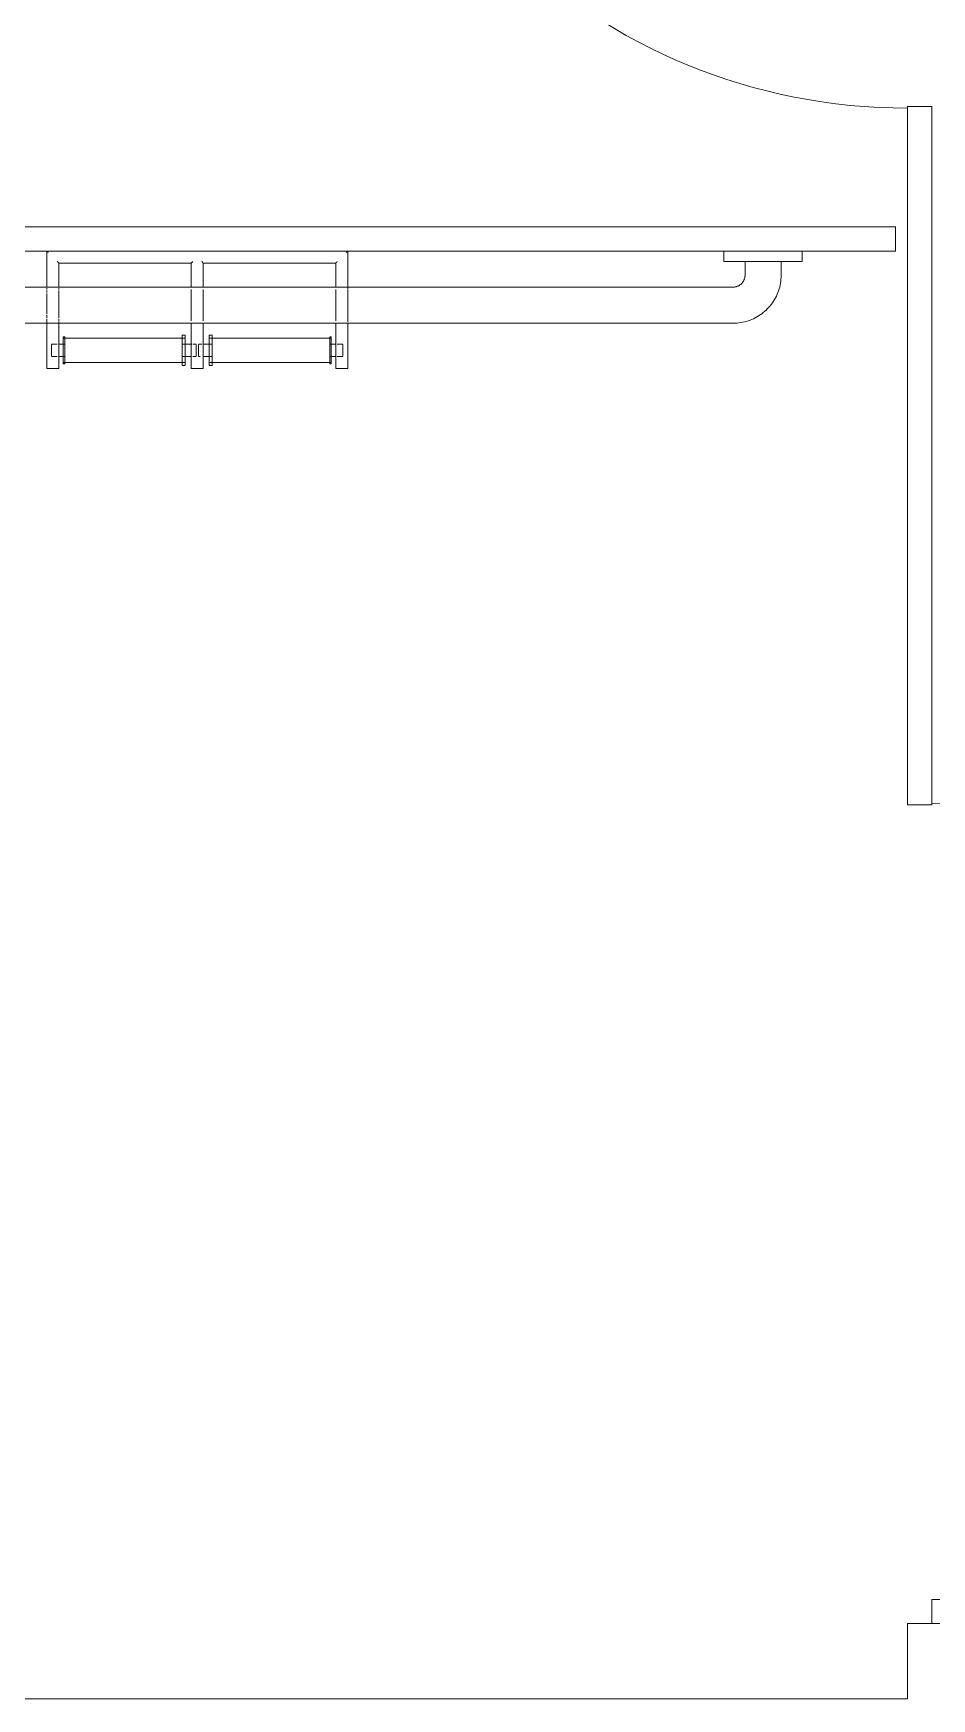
# Model space of a CAD drawing. Header units: inches. Extents: x -449 to 330, y -482 to 598.
# Drawn here: x -339 to -301.7, y 51.7 to 120.9 of the extents above; entities that cross this region are included whole.
import ezdxf

# ---------------------------------------------------------------- set-up
doc = ezdxf.new("R2010")
doc.units = ezdxf.units.IN
doc.header["$MEASUREMENT"] = 0
for name, color, linetype, lineweight in [('A-DOOR', 31, 'Continuous', 9), ('I-WALL', 2, 'Continuous', 9), ('Q-SPCQ', 91, 'Continuous', 9)]:
    doc.layers.add(name, color=color, linetype=linetype, lineweight=lineweight)

# ---------------------------------------------------------------- blocks, each defined once
blk = doc.blocks.new('Single-Glass - No Frame - Toilet Partition 24_ x 60_-2471672-Test Fit - Second Floor Plan')
at = {"layer": 'A-DOOR'}
for p, q in [((11, 0.5), (11, 24.546)), ((12, 24.546), (11, 24.546)), ((12, 0.5), (12, 24.546)), ((12, 0.5), (11, 0.5))]:
    blk.add_line(p, q, dxfattribs=at)
blk.add_arc((12, 0.5), 24.067, 92.3814, 180, dxfattribs=at)
blk = doc.blocks.new('Single-Glass - No Frame - Toilet Partition 34_ x 60_-2661668-Test Fit - Second Floor Plan')
at = {"layer": 'A-DOOR'}
for p, q in [((16, 0.5), (16, 34.552)), ((17, 34.552), (16, 34.552)), ((17, 0.5), (17, 34.552)), ((17, 0.5), (16, 0.5))]:
    blk.add_line(p, q, dxfattribs=at)
blk.add_arc((17, 0.5), 34.067, 91.68212, 180, dxfattribs=at)
blk = doc.blocks.new('Toilet-Tissue-Dispenser_Bobrick_B-2740 _1_ - B-2740-2661671-Test Fit - Second Floor Plan')
at = {"layer": 'Q-SPCQ'}
for p, q in [((-338.487, 111.831), (-338.487, 110.324)), ((-325.987, 110.331), (-325.987, 111.831)), ((-337.987, 111.331), (-332.487, 111.331)), ((-337.987, 110.324), (-337.987, 111.331)), ((-337.237, 111.331), (-337.237, 111.331)), ((-337.237, 111.331), (-336.737, 111.331)), ((-336.737, 111.331), (-337.237, 111.331)), ((-336.737, 111.331), (-336.737, 111.331)), ((-333.737, 111.331), (-333.737, 111.331)), ((-333.737, 111.331), (-333.237, 111.331)), ((-333.237, 111.331), (-333.737, 111.331)), ((-333.237, 111.331), (-333.237, 111.331)), ((-332.487, 111.331), (-332.487, 110.331)), ((-331.987, 111.331), (-326.487, 111.331)), ((-331.987, 110.331), (-331.987, 111.331)), ((-331.237, 111.331), (-331.237, 111.331)), ((-331.237, 111.331), (-330.737, 111.331)), ((-330.737, 111.331), (-331.237, 111.331)), ((-330.737, 111.331), (-330.737, 111.331)), ((-327.737, 111.331), (-327.737, 111.331)), ((-327.737, 111.331), (-327.237, 111.331)), ((-327.237, 111.331), (-327.737, 111.331)), ((-327.237, 111.331), (-327.237, 111.331)), ((-326.487, 111.331), (-326.487, 110.331)), ((-338.487, 110.285), (-338.487, 110.231)), ((-338.487, 110.197), (-338.487, 110.111)), ((-338.487, 110.068), (-338.487, 109.206)), ((-337.987, 110.231), (-337.987, 110.284)), ((-337.987, 109.051), (-337.987, 110.196)), ((-332.487, 110.231), (-332.487, 108.931)), ((-331.987, 108.931), (-331.987, 110.231)), ((-326.487, 110.231), (-326.487, 108.931)), ((-325.987, 110.261), (-325.987, 110.305)), ((-325.987, 108.887), (-325.987, 110.231)), ((-338.487, 109.163), (-338.487, 109.051)), ((-338.487, 109.017), (-338.487, 108.931)), ((-338.487, 108.911), (-338.487, 108.857)), ((-338.487, 108.831), (-338.487, 106.956)), ((-337.987, 108.931), (-337.987, 109.016)), ((-337.987, 108.857), (-337.987, 108.91)), ((-337.987, 106.956), (-337.987, 108.831)), ((-332.487, 108.831), (-332.487, 106.956)), ((-331.987, 106.956), (-331.987, 108.831)), ((-326.487, 108.831), (-326.487, 106.956)), ((-325.987, 106.956), (-325.987, 108.831)), ((-338.049, 107.956), (-338.284, 107.956)), ((-338.284, 107.947), (-338.284, 107.706)), ((-338.284, 107.831), (-338.284, 107.947)), ((-338.284, 107.706), (-338.284, 107.947)), ((-338.284, 107.947), (-338.284, 107.706)), ((-337.737, 107.956), (-338.005, 107.956)), ((-337.987, 107.947), (-337.987, 107.883)), ((-337.987, 107.706), (-337.987, 107.947)), ((-337.737, 108.268), (-337.799, 108.268)), ((-337.799, 107.143), (-337.799, 108.268)), ((-337.799, 108.268), (-337.799, 108.249)), ((-332.737, 108.206), (-337.799, 108.206)), ((-337.799, 107.989), (-337.799, 108.206)), ((-337.799, 108.206), (-337.799, 107.989)), ((-337.799, 108.19), (-337.799, 108.143)), ((-337.799, 108.104), (-337.799, 107.987)), ((-337.799, 107.852), (-337.799, 107.956)), ((-337.737, 108.249), (-337.737, 108.268)), ((-337.737, 108.268), (-337.737, 107.143)), ((-337.737, 108.143), (-337.737, 108.189)), ((-337.737, 108.062), (-337.737, 108.104)), ((-337.737, 107.987), (-337.737, 108.061)), ((-337.737, 107.922), (-337.737, 107.947)), ((-337.737, 107.947), (-337.737, 107.883)), ((-337.737, 107.883), (-337.737, 107.922)), ((-332.737, 108.331), (-332.862, 108.331)), ((-332.862, 108.331), (-332.862, 108.31)), ((-332.862, 107.081), (-332.862, 108.331)), ((-332.862, 108.31), (-332.862, 108.247)), ((-332.862, 108.14), (-332.862, 108.064)), ((-332.862, 108.018), (-332.862, 107.961)), ((-332.737, 107.956), (-332.862, 107.956)), ((-332.862, 107.947), (-332.862, 107.883)), ((-332.862, 107.883), (-332.862, 107.947)), ((-332.737, 108.331), (-332.737, 107.081)), ((-332.737, 108.31), (-332.737, 108.331)), ((-332.737, 108.247), (-332.737, 108.31)), ((-332.737, 108.189), (-332.737, 108.206)), ((-332.737, 108.206), (-332.737, 108.189)), ((-332.737, 108.062), (-332.737, 108.14)), ((-332.737, 108.06), (-332.737, 108.139)), ((-332.737, 108.139), (-332.737, 108.06)), ((-332.737, 107.956), (-332.737, 108.021)), ((-332.737, 108.021), (-332.737, 107.869)), ((-332.737, 107.958), (-332.737, 108.018)), ((-332.466, 107.956), (-332.737, 107.956)), ((-332.487, 107.883), (-332.487, 107.947)), ((-332.487, 107.947), (-332.487, 107.706)), ((-332.284, 107.956), (-332.424, 107.956)), ((-332.284, 107.706), (-332.284, 107.947)), ((-332.284, 107.947), (-332.284, 107.706)), ((-332.284, 107.947), (-332.284, 107.706)), ((-332.284, 107.706), (-332.284, 107.947)), ((-332.134, 107.956), (-332.19, 107.956)), ((-332.19, 107.947), (-332.19, 107.706)), ((-332.19, 107.706), (-332.19, 107.947)), ((-332.19, 107.706), (-332.19, 107.947)), ((-332.19, 107.947), (-332.19, 107.706)), ((-332.049, 107.956), (-332.111, 107.956)), ((-331.737, 107.956), (-332.007, 107.956)), ((-331.987, 107.947), (-331.987, 107.883)), ((-331.987, 107.706), (-331.987, 107.947)), ((-331.612, 108.331), (-331.737, 108.331)), ((-331.737, 108.331), (-331.737, 108.31)), ((-331.737, 107.081), (-331.737, 108.331)), ((-331.737, 108.31), (-331.737, 108.247)), ((-326.674, 108.206), (-331.737, 108.206)), ((-331.737, 108.189), (-331.737, 108.206)), ((-331.737, 108.206), (-331.737, 108.189)), ((-331.737, 108.14), (-331.737, 108.062)), ((-331.737, 108.06), (-331.737, 108.139)), ((-331.737, 108.139), (-331.737, 108.06)), ((-331.737, 107.869), (-331.737, 108.021)), ((-331.737, 108.021), (-331.737, 107.956)), ((-331.737, 108.018), (-331.737, 107.958)), ((-331.612, 107.956), (-331.737, 107.956)), ((-331.612, 108.331), (-331.612, 107.081)), ((-331.612, 108.31), (-331.612, 108.331)), ((-331.612, 108.247), (-331.612, 108.31)), ((-331.612, 108.062), (-331.612, 108.138)), ((-331.612, 107.958), (-331.612, 108.018)), ((-331.612, 107.922), (-331.612, 107.947)), ((-331.612, 107.947), (-331.612, 107.883)), ((-331.612, 107.883), (-331.612, 107.922)), ((-326.674, 108.268), (-326.737, 108.268)), ((-326.737, 107.143), (-326.737, 108.268)), ((-326.737, 108.268), (-326.737, 108.249)), ((-326.737, 108.19), (-326.737, 108.143)), ((-326.737, 108.062), (-326.737, 107.987)), ((-326.469, 107.956), (-326.737, 107.956)), ((-326.737, 107.947), (-326.737, 107.883)), ((-326.737, 107.883), (-326.737, 107.947)), ((-326.674, 108.249), (-326.674, 108.268)), ((-326.674, 108.268), (-326.674, 107.143)), ((-326.674, 107.989), (-326.674, 108.206)), ((-326.674, 108.206), (-326.674, 107.989)), ((-326.674, 108.143), (-326.674, 108.19)), ((-326.674, 107.987), (-326.674, 108.104)), ((-326.674, 107.956), (-326.674, 107.852)), ((-326.487, 107.883), (-326.487, 107.947)), ((-326.487, 107.947), (-326.487, 107.706)), ((-326.19, 107.956), (-326.424, 107.956)), ((-326.19, 107.706), (-326.19, 107.947)), ((-326.19, 107.947), (-326.19, 107.706)), ((-326.19, 107.947), (-326.19, 107.706)), ((-326.19, 107.706), (-326.19, 107.947)), ((-338.284, 107.771), (-338.284, 107.831)), ((-338.284, 107.706), (-338.284, 107.771)), ((-338.284, 107.706), (-338.284, 107.465)), ((-338.284, 107.465), (-338.284, 107.706)), ((-338.284, 107.465), (-338.284, 107.706)), ((-338.284, 107.706), (-338.284, 107.465)), ((-338.284, 107.456), (-338.049, 107.456)), ((-338.005, 107.456), (-337.737, 107.456)), ((-337.987, 107.465), (-337.987, 107.706)), ((-337.987, 107.529), (-337.987, 107.489)), ((-337.987, 107.489), (-337.987, 107.465)), ((-337.799, 107.577), (-337.799, 107.835)), ((-337.799, 107.825), (-337.799, 107.771)), ((-337.799, 107.824), (-337.799, 107.771)), ((-337.799, 107.764), (-337.799, 107.706)), ((-337.799, 107.764), (-337.799, 107.706)), ((-337.799, 107.699), (-337.799, 107.641)), ((-337.799, 107.699), (-337.799, 107.641)), ((-337.799, 107.634), (-337.799, 107.581)), ((-337.799, 107.634), (-337.799, 107.581)), ((-337.799, 107.456), (-337.799, 107.56)), ((-337.799, 107.425), (-337.799, 107.308)), ((-337.799, 107.206), (-337.799, 107.423)), ((-337.799, 107.423), (-337.799, 107.206)), ((-337.799, 107.269), (-337.799, 107.222)), ((-337.737, 107.706), (-337.737, 107.831)), ((-337.737, 107.706), (-337.737, 107.831)), ((-337.737, 107.831), (-337.737, 107.706)), ((-337.737, 107.581), (-337.737, 107.704)), ((-337.737, 107.581), (-337.737, 107.704)), ((-337.737, 107.704), (-337.737, 107.581)), ((-337.737, 107.489), (-337.737, 107.529)), ((-337.737, 107.529), (-337.737, 107.465)), ((-337.737, 107.465), (-337.737, 107.489)), ((-337.737, 107.35), (-337.737, 107.425)), ((-337.737, 107.222), (-337.737, 107.269)), ((-332.862, 107.832), (-332.862, 107.709)), ((-332.862, 107.831), (-332.862, 107.709)), ((-332.862, 107.709), (-332.862, 107.831)), ((-332.862, 107.706), (-332.862, 107.58)), ((-332.862, 107.706), (-332.862, 107.581)), ((-332.862, 107.581), (-332.862, 107.706)), ((-332.862, 107.529), (-332.862, 107.465)), ((-332.862, 107.465), (-332.862, 107.529)), ((-332.862, 107.456), (-332.737, 107.456)), ((-332.862, 107.454), (-332.862, 107.393)), ((-332.862, 107.35), (-332.862, 107.274)), ((-332.737, 107.835), (-332.737, 107.577)), ((-332.737, 107.784), (-332.737, 107.832)), ((-332.737, 107.784), (-332.737, 107.831)), ((-332.737, 107.72), (-332.737, 107.771)), ((-332.737, 107.72), (-332.737, 107.771)), ((-332.737, 107.655), (-332.737, 107.706)), ((-332.737, 107.655), (-332.737, 107.706)), ((-332.737, 107.594), (-332.737, 107.641)), ((-332.737, 107.593), (-332.737, 107.641)), ((-332.737, 107.543), (-332.737, 107.391)), ((-332.737, 107.391), (-332.737, 107.456)), ((-332.737, 107.456), (-332.477, 107.456)), ((-332.737, 107.393), (-332.737, 107.454)), ((-332.737, 107.273), (-332.737, 107.352)), ((-332.737, 107.352), (-332.737, 107.273)), ((-332.737, 107.272), (-332.737, 107.35)), ((-332.737, 107.206), (-332.737, 107.223)), ((-332.737, 107.223), (-332.737, 107.206)), ((-332.487, 107.706), (-332.487, 107.465)), ((-332.487, 107.465), (-332.487, 107.529)), ((-332.424, 107.456), (-332.284, 107.456)), ((-332.284, 107.465), (-332.284, 107.706)), ((-332.284, 107.706), (-332.284, 107.465)), ((-332.284, 107.706), (-332.284, 107.465)), ((-332.284, 107.465), (-332.284, 107.706)), ((-332.19, 107.706), (-332.19, 107.465)), ((-332.19, 107.465), (-332.19, 107.706)), ((-332.19, 107.465), (-332.19, 107.706)), ((-332.19, 107.706), (-332.19, 107.465)), ((-332.19, 107.456), (-332.111, 107.456)), ((-331.996, 107.456), (-331.737, 107.456)), ((-331.987, 107.465), (-331.987, 107.706)), ((-331.987, 107.529), (-331.987, 107.465)), ((-331.737, 107.577), (-331.737, 107.835)), ((-331.737, 107.819), (-331.737, 107.771)), ((-331.737, 107.818), (-331.737, 107.771)), ((-331.737, 107.757), (-331.737, 107.706)), ((-331.737, 107.757), (-331.737, 107.706)), ((-331.737, 107.692), (-331.737, 107.641)), ((-331.737, 107.692), (-331.737, 107.641)), ((-331.737, 107.628), (-331.737, 107.581)), ((-331.737, 107.628), (-331.737, 107.58)), ((-331.737, 107.391), (-331.737, 107.543)), ((-331.737, 107.456), (-331.737, 107.391)), ((-331.737, 107.456), (-331.612, 107.456)), ((-331.737, 107.454), (-331.737, 107.393)), ((-331.737, 107.273), (-331.737, 107.352)), ((-331.737, 107.352), (-331.737, 107.273)), ((-331.737, 107.35), (-331.737, 107.272)), ((-331.737, 107.206), (-331.737, 107.223)), ((-331.737, 107.223), (-331.737, 107.206)), ((-331.612, 107.706), (-331.612, 107.832)), ((-331.612, 107.706), (-331.612, 107.831)), ((-331.612, 107.831), (-331.612, 107.706)), ((-331.612, 107.58), (-331.612, 107.703)), ((-331.612, 107.581), (-331.612, 107.703)), ((-331.612, 107.703), (-331.612, 107.581)), ((-331.612, 107.465), (-331.612, 107.529)), ((-331.612, 107.529), (-331.612, 107.465)), ((-331.612, 107.393), (-331.612, 107.451)), ((-331.612, 107.272), (-331.612, 107.348)), ((-326.737, 107.831), (-326.737, 107.708)), ((-326.737, 107.831), (-326.737, 107.771)), ((-326.737, 107.708), (-326.737, 107.831)), ((-326.737, 107.771), (-326.737, 107.708)), ((-326.737, 107.706), (-326.737, 107.581)), ((-326.737, 107.706), (-326.737, 107.581)), ((-326.737, 107.581), (-326.737, 107.706)), ((-326.737, 107.529), (-326.737, 107.465)), ((-326.737, 107.465), (-326.737, 107.529)), ((-326.737, 107.456), (-326.469, 107.456)), ((-326.737, 107.425), (-326.737, 107.351)), ((-326.737, 107.35), (-326.737, 107.308)), ((-326.737, 107.269), (-326.737, 107.223)), ((-326.674, 107.835), (-326.674, 107.577)), ((-326.674, 107.778), (-326.674, 107.831)), ((-326.674, 107.778), (-326.674, 107.831)), ((-326.674, 107.713), (-326.674, 107.771)), ((-326.674, 107.713), (-326.674, 107.771)), ((-326.674, 107.648), (-326.674, 107.706)), ((-326.674, 107.648), (-326.674, 107.706)), ((-326.674, 107.588), (-326.674, 107.641)), ((-326.674, 107.587), (-326.674, 107.641)), ((-326.674, 107.56), (-326.674, 107.456)), ((-326.674, 107.308), (-326.674, 107.425)), ((-326.674, 107.206), (-326.674, 107.423)), ((-326.674, 107.423), (-326.674, 107.206)), ((-326.674, 107.222), (-326.674, 107.269)), ((-326.487, 107.706), (-326.487, 107.465)), ((-326.487, 107.465), (-326.487, 107.529)), ((-326.424, 107.456), (-326.19, 107.456)), ((-326.19, 107.465), (-326.19, 107.706)), ((-326.19, 107.706), (-326.19, 107.465)), ((-326.19, 107.706), (-326.19, 107.465)), ((-326.19, 107.465), (-326.19, 107.706)), ((-338.424, 106.956), (-338.487, 106.956)), ((-338.487, 106.956), (-338.424, 106.956)), ((-338.049, 106.956), (-338.424, 106.956)), ((-338.424, 106.956), (-338.049, 106.956)), ((-338.049, 106.956), (-337.987, 106.956)), ((-337.987, 106.956), (-338.049, 106.956)), ((-337.799, 107.206), (-332.737, 107.206)), ((-337.799, 107.163), (-337.799, 107.143)), ((-337.799, 107.143), (-337.737, 107.143)), ((-337.737, 107.143), (-337.737, 107.163)), ((-332.862, 107.165), (-332.862, 107.102)), ((-332.862, 107.102), (-332.862, 107.081)), ((-332.862, 107.081), (-332.737, 107.081)), ((-332.737, 107.102), (-332.737, 107.165)), ((-332.737, 107.081), (-332.737, 107.102)), ((-332.424, 106.956), (-332.487, 106.956)), ((-332.487, 106.956), (-332.424, 106.956)), ((-332.049, 106.956), (-332.424, 106.956)), ((-332.424, 106.956), (-332.049, 106.956)), ((-332.049, 106.956), (-331.987, 106.956)), ((-331.987, 106.956), (-332.049, 106.956)), ((-331.737, 107.206), (-326.674, 107.206)), ((-331.737, 107.165), (-331.737, 107.102)), ((-331.737, 107.102), (-331.737, 107.081)), ((-331.737, 107.081), (-331.612, 107.081)), ((-331.612, 107.102), (-331.612, 107.165)), ((-331.612, 107.081), (-331.612, 107.102)), ((-326.737, 107.163), (-326.737, 107.143)), ((-326.737, 107.143), (-326.674, 107.143)), ((-326.674, 107.143), (-326.674, 107.163)), ((-326.424, 106.956), (-326.487, 106.956)), ((-326.487, 106.956), (-326.424, 106.956)), ((-326.424, 106.956), (-326.049, 106.956)), ((-326.049, 106.956), (-326.424, 106.956)), ((-326.049, 106.956), (-325.987, 106.956)), ((-325.987, 106.956), (-326.049, 106.956))]:
    blk.add_line(p, q, dxfattribs=at)
for points, knots in [([(-338.487, 111.831), (-338.487, 111.831), (-338.486, 111.83), (-338.482, 111.826), (-338.479, 111.823), (-338.474, 111.818), (-338.469, 111.813), (-338.462, 111.807), (-338.456, 111.8), (-338.448, 111.792), (-338.438, 111.782), (-338.43, 111.774), (-338.424, 111.768)], [0, 0, 0, 0, 0.166667, 0.25, 0.333333, 0.416667, 0.5, 0.583333, 0.666667, 0.75, 0.833333, 1, 1, 1, 1]), ([(-338.424, 111.768), (-338.43, 111.774), (-338.438, 111.782), (-338.448, 111.792), (-338.456, 111.8), (-338.462, 111.807), (-338.469, 111.813), (-338.474, 111.818), (-338.479, 111.823), (-338.482, 111.826), (-338.486, 111.83), (-338.487, 111.831), (-338.487, 111.831)], [0, 0, 0, 0, 0.166667, 0.25, 0.333333, 0.416667, 0.5, 0.583333, 0.666667, 0.75, 0.833333, 1, 1, 1, 1]), ([(-337.987, 111.331), (-337.987, 111.331), (-337.988, 111.332), (-337.991, 111.336), (-337.995, 111.339), (-338, 111.344), (-338.005, 111.349), (-338.011, 111.355), (-338.018, 111.362), (-338.025, 111.369), (-338.036, 111.38), (-338.044, 111.388), (-338.049, 111.393)], [0, 0, 0, 0, 0.166667, 0.25, 0.333333, 0.416667, 0.5, 0.583333, 0.666667, 0.75, 0.833333, 1, 1, 1, 1]), ([(-338.049, 111.393), (-338.044, 111.388), (-338.036, 111.38), (-338.025, 111.369), (-338.018, 111.362), (-338.011, 111.355), (-338.005, 111.349), (-338, 111.344), (-337.995, 111.339), (-337.991, 111.336), (-337.988, 111.332), (-337.987, 111.331), (-337.987, 111.331)], [0, 0, 0, 0, 0.166667, 0.25, 0.333333, 0.416667, 0.5, 0.583333, 0.666667, 0.75, 0.833333, 1, 1, 1, 1]), ([(-332.487, 111.331), (-332.487, 111.331), (-332.486, 111.331), (-332.485, 111.333), (-332.482, 111.336), (-332.479, 111.339), (-332.474, 111.343), (-332.47, 111.348), (-332.465, 111.353), (-332.459, 111.358), (-332.454, 111.364), (-332.446, 111.372), (-332.436, 111.381), (-332.428, 111.389), (-332.424, 111.393)], [0, 0, 0, 0, 0.071429, 0.142857, 0.214286, 0.285714, 0.357143, 0.428571, 0.5, 0.571429, 0.642857, 0.714286, 0.857143, 1, 1, 1, 1]), ([(-331.987, 111.331), (-331.987, 111.331), (-331.987, 111.331), (-331.989, 111.333), (-331.992, 111.336), (-331.995, 111.339), (-331.999, 111.343), (-332.004, 111.348), (-332.009, 111.353), (-332.014, 111.358), (-332.02, 111.364), (-332.027, 111.372), (-332.037, 111.381), (-332.045, 111.389), (-332.049, 111.393)], [0, 0, 0, 0, 0.071429, 0.142857, 0.214286, 0.285714, 0.357143, 0.428571, 0.5, 0.571429, 0.642857, 0.714286, 0.857143, 1, 1, 1, 1]), ([(-332.049, 111.393), (-332.045, 111.389), (-332.037, 111.381), (-332.027, 111.372), (-332.02, 111.364), (-332.014, 111.358), (-332.009, 111.353), (-332.004, 111.348), (-331.999, 111.343), (-331.995, 111.339), (-331.992, 111.336), (-331.989, 111.333), (-331.987, 111.331), (-331.987, 111.331), (-331.987, 111.331)], [0, 0, 0, 0, 0.142857, 0.285714, 0.357143, 0.428571, 0.5, 0.571429, 0.642857, 0.714286, 0.785714, 0.857143, 0.928571, 1, 1, 1, 1]), ([(-326.487, 111.331), (-326.487, 111.331), (-326.486, 111.332), (-326.482, 111.336), (-326.479, 111.339), (-326.474, 111.344), (-326.469, 111.349), (-326.462, 111.355), (-326.456, 111.362), (-326.448, 111.369), (-326.438, 111.38), (-326.43, 111.388), (-326.424, 111.393)], [0, 0, 0, 0, 0.166667, 0.25, 0.333333, 0.416667, 0.5, 0.583333, 0.666667, 0.75, 0.833333, 1, 1, 1, 1]), ([(-326.424, 111.393), (-326.43, 111.388), (-326.438, 111.38), (-326.448, 111.369), (-326.456, 111.362), (-326.462, 111.355), (-326.469, 111.349), (-326.474, 111.344), (-326.479, 111.339), (-326.482, 111.336), (-326.486, 111.332), (-326.487, 111.331), (-326.487, 111.331)], [0, 0, 0, 0, 0.166667, 0.25, 0.333333, 0.416667, 0.5, 0.583333, 0.666667, 0.75, 0.833333, 1, 1, 1, 1]), ([(-325.987, 111.831), (-325.987, 111.831), (-325.988, 111.83), (-325.991, 111.826), (-325.995, 111.823), (-326, 111.818), (-326.005, 111.813), (-326.011, 111.807), (-326.018, 111.8), (-326.025, 111.792), (-326.036, 111.782), (-326.044, 111.774), (-326.049, 111.768)], [0, 0, 0, 0, 0.166667, 0.25, 0.333333, 0.416667, 0.5, 0.583333, 0.666667, 0.75, 0.833333, 1, 1, 1, 1]), ([(-326.049, 111.768), (-326.044, 111.774), (-326.036, 111.782), (-326.025, 111.792), (-326.018, 111.8), (-326.011, 111.807), (-326.005, 111.813), (-326, 111.818), (-325.995, 111.823), (-325.991, 111.826), (-325.988, 111.83), (-325.987, 111.831), (-325.987, 111.831)], [0, 0, 0, 0, 0.166667, 0.25, 0.333333, 0.416667, 0.5, 0.583333, 0.666667, 0.75, 0.833333, 1, 1, 1, 1])]:
    blk.add_open_spline(points, degree=3, knots=knots, dxfattribs=at)
blk.add_open_spline([(-332.424, 111.393), (-332.432, 111.388), (-332.447, 111.375), (-332.464, 111.354), (-332.478, 111.336), (-332.484, 111.331), (-332.487, 111.331)], degree=3, dxfattribs=at)
blk = doc.blocks.new('Grab-Bar_Bobrick_B-6806 - 42W Peened-2446894-Test Fit - Second Floor Plan')
at = {"layer": 'Q-SPCQ'}
for p, q in [((-352.363, 111.831), (-352.363, 111.393)), ((-349.111, 111.393), (-352.363, 111.393)), ((-352.363, 111.393), (-351.49, 111.393)), ((-351.487, 111.393), (-351.487, 110.831)), ((-350.313, 111.393), (-351.487, 111.393)), ((-351.487, 111.393), (-350.313, 111.393)), ((-351.465, 111.393), (-350.008, 111.393)), ((-349.987, 111.393), (-350.278, 111.393)), ((-350.278, 111.393), (-349.987, 111.393)), ((-349.987, 110.831), (-349.987, 111.393)), ((-349.984, 111.393), (-349.111, 111.393)), ((-349.111, 111.393), (-349.111, 111.831)), ((-310.363, 111.831), (-310.363, 111.393)), ((-307.111, 111.393), (-310.363, 111.393)), ((-310.363, 111.393), (-309.49, 111.393)), ((-309.487, 111.393), (-309.487, 110.831)), ((-307.987, 111.393), (-309.487, 111.393)), ((-309.487, 111.393), (-307.987, 111.393)), ((-309.465, 111.393), (-309.403, 111.393)), ((-309.392, 111.393), (-308.008, 111.393)), ((-307.987, 110.831), (-307.987, 111.393)), ((-307.984, 111.393), (-307.111, 111.393)), ((-307.111, 111.393), (-307.111, 111.831)), ((-309.987, 110.331), (-349.487, 110.331)), ((-349.487, 108.831), (-309.987, 108.831))]:
    blk.add_line(p, q, dxfattribs=at)
at = {"layer": 'Q-SPCQ', "flags": 128}
for points in [[(-351.487, 110.831), (-351.485, 110.751), (-351.48, 110.671), (-351.472, 110.592), (-351.461, 110.512), (-351.447, 110.434), (-351.429, 110.356), (-351.409, 110.278), (-351.385, 110.202), (-351.359, 110.126), (-351.329, 110.052), (-351.296, 109.979), (-351.261, 109.907), (-351.222, 109.837), (-351.181, 109.769), (-351.137, 109.702), (-351.091, 109.637), (-351.042, 109.573), (-350.99, 109.512), (-350.936, 109.453), (-350.88, 109.396), (-350.822, 109.342), (-350.761, 109.29), (-350.698, 109.24), (-350.634, 109.193), (-350.567, 109.148), (-350.499, 109.106), (-350.429, 109.067), (-350.358, 109.031), (-350.285, 108.997), (-350.212, 108.967), (-350.136, 108.939), (-350.06, 108.915), (-349.983, 108.894), (-349.905, 108.875), (-349.827, 108.86), (-349.748, 108.848), (-349.668, 108.839), (-349.588, 108.834), (-349.508, 108.831), (-349.487, 108.831)], [(-349.487, 110.331), (-349.507, 110.331), (-349.527, 110.333), (-349.547, 110.335), (-349.566, 110.337), (-349.586, 110.341), (-349.606, 110.345), (-349.625, 110.35), (-349.644, 110.356), (-349.663, 110.363), (-349.682, 110.37), (-349.7, 110.379), (-349.718, 110.387), (-349.735, 110.397), (-349.752, 110.407), (-349.769, 110.418), (-349.785, 110.43), (-349.801, 110.442), (-349.817, 110.455), (-349.831, 110.469), (-349.845, 110.483), (-349.859, 110.497), (-349.872, 110.512), (-349.885, 110.528), (-349.896, 110.544), (-349.908, 110.561), (-349.918, 110.578), (-349.928, 110.595), (-349.937, 110.613), (-349.945, 110.631), (-349.953, 110.65), (-349.96, 110.669), (-349.966, 110.688), (-349.971, 110.707), (-349.976, 110.726), (-349.98, 110.746), (-349.983, 110.766), (-349.985, 110.786), (-349.986, 110.806), (-349.987, 110.826), (-349.987, 110.831)], [(-309.987, 108.831), (-309.907, 108.833), (-309.827, 108.837), (-309.747, 108.845), (-309.668, 108.857), (-309.589, 108.871), (-309.511, 108.888), (-309.434, 108.909), (-309.358, 108.933), (-309.282, 108.959), (-309.208, 108.989), (-309.135, 109.021), (-309.063, 109.057), (-308.993, 109.095), (-308.924, 109.136), (-308.858, 109.18), (-308.792, 109.227), (-308.729, 109.276), (-308.668, 109.327), (-308.609, 109.381), (-308.552, 109.438), (-308.498, 109.496), (-308.445, 109.557), (-308.396, 109.619), (-308.348, 109.684), (-308.304, 109.75), (-308.262, 109.819), (-308.223, 109.888), (-308.187, 109.96), (-308.153, 110.032), (-308.123, 110.106), (-308.095, 110.181), (-308.071, 110.258), (-308.049, 110.335), (-308.031, 110.413), (-308.016, 110.491), (-308.004, 110.57), (-307.995, 110.65), (-307.989, 110.729), (-307.987, 110.809), (-307.987, 110.831)], [(-309.487, 110.831), (-309.487, 110.811), (-309.488, 110.791), (-309.49, 110.771), (-309.493, 110.751), (-309.497, 110.732), (-309.501, 110.712), (-309.506, 110.693), (-309.512, 110.674), (-309.519, 110.655), (-309.526, 110.636), (-309.534, 110.618), (-309.543, 110.6), (-309.553, 110.583), (-309.563, 110.565), (-309.574, 110.549), (-309.586, 110.532), (-309.598, 110.517), (-309.611, 110.501), (-309.624, 110.487), (-309.638, 110.472), (-309.653, 110.459), (-309.668, 110.446), (-309.684, 110.433), (-309.7, 110.421), (-309.717, 110.41), (-309.734, 110.4), (-309.751, 110.39), (-309.769, 110.381), (-309.787, 110.373), (-309.806, 110.365), (-309.824, 110.358), (-309.843, 110.352), (-309.863, 110.347), (-309.882, 110.342), (-309.902, 110.338), (-309.922, 110.335), (-309.941, 110.333), (-309.961, 110.332), (-309.981, 110.331), (-309.987, 110.331)]]:
    blk.add_lwpolyline(points, dxfattribs=at)

msp = doc.modelspace()

# ---------------------------------------------------------------- linework, layer by layer
at = {"layer": 'I-WALL'}
for p, q in [((-302.737, 117.831), (-302.737, 88.831)), ((-301.737, 117.831), (-302.737, 117.831)), ((-301.737, 88.831), (-301.737, 117.831)), ((-303.237, 112.831), (-362.237, 112.831)), ((-303.237, 111.831), (-303.237, 112.831)), ((-362.237, 111.831), (-303.237, 111.831)), ((-302.737, 88.831), (-301.737, 88.831)), ((-302.737, 54.831), (-302.737, 51.706)), ((-301.737, 54.831), (-302.737, 54.831)), ((-302.737, 51.706), (-362.737, 51.706))]:
    msp.add_line(p, q, dxfattribs=at)

# ---------------------------------------------------------------- block references
at = {"layer": 'A-DOOR'}
for name, p, rotation in [('Single-Glass - No Frame - Toilet Partition 24_ x 60_-2471672-Test Fit - Second Floor Plan', (-302.237, 129.831), 90.00000000000203), ('Single-Glass - No Frame - Toilet Partition 34_ x 60_-2661668-Test Fit - Second Floor Plan', (-302.237, 71.831), 270.000000000002)]:
    msp.add_blockref(name, p, dxfattribs=dict(at, rotation=rotation))
at = {"layer": 'Q-SPCQ'}
for name in ['Grab-Bar_Bobrick_B-6806 - 42W Peened-2446894-Test Fit - Second Floor Plan', 'Toilet-Tissue-Dispenser_Bobrick_B-2740 _1_ - B-2740-2661671-Test Fit - Second Floor Plan']:
    msp.add_blockref(name, (0, 0), dxfattribs=at)

doc.saveas('drawing.dxf')
